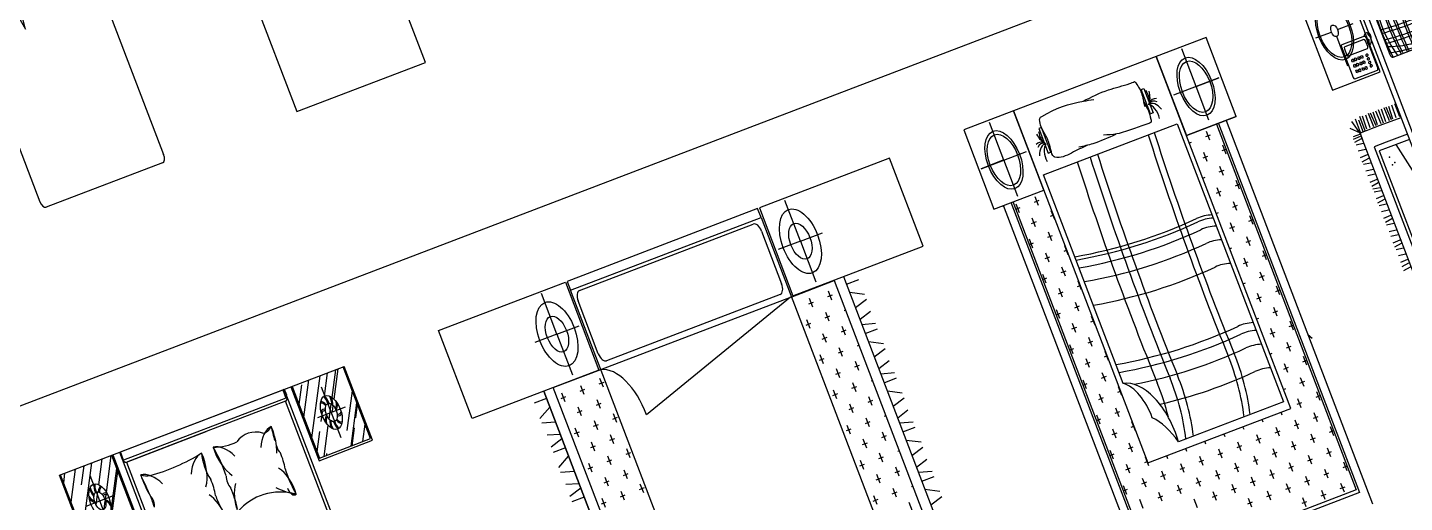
# Model space of a CAD drawing. Header units: inches. Extents: x -5597760 to 21122418, y -37133 to 23298423.
# Drawn here: x 1360446 to 5414073, y 10665158 to 12063711 of the extents above; entities that cross this region are included whole.
import ezdxf

# ---------------------------------------------------------------- set-up
doc = ezdxf.new("R2010")
doc.units = ezdxf.units.IN
doc.header["$MEASUREMENT"] = 0
doc.layers.add('www.cad-blocks.net', color=7, linetype='Continuous')

# ---------------------------------------------------------------- blocks, each defined once
blk = doc.blocks.new('A$C64B41DC1')
for p, q in [((0, 2.5079), (2.9903, 2.5079)), ((0, 2.0879), (0, 2.5079)), ((0.012, 2.4618), (0.0581, 2.5079)), ((0.012, 2.3515), (0.1684, 2.5079)), ((0.012, 2.0999), (0.012, 2.5079)), ((0.0543, 2.2213), (0.3409, 2.5079)), ((0.1689, 2.4179), (0.2589, 2.5079)), ((0.3265, 2.386), (0.4484, 2.5079)), ((0.3699, 2.3332), (0.5445, 2.5079)), ((0.548, 2.5079), (0.548, 2.0999)), ((0.56, 2.5079), (0.56, 2.0879)), ((0.6301, 2.5079), (0.6301, 0.4779)), ((0.6401, 2.461), (0.6401, 2.5079)), ((0.6401, 2.5079), (2.344, 2.5079)), ((2.344, 2.5079), (2.3601, 2.5079)), ((2.344, 2.5079), (2.344, 2.461)), ((2.3601, 2.5079), (2.3601, 2.4761)), ((2.3601, 0.4779), (2.3601, 2.5079)), ((2.4303, 2.5079), (2.4303, 2.0879)), ((2.4423, 2.5079), (2.4423, 2.0999)), ((2.4423, 2.3333), (2.6169, 2.5079)), ((2.4423, 2.2145), (2.7357, 2.5079)), ((2.4423, 2.404), (2.5354, 2.4971)), ((2.705, 2.398), (2.8149, 2.5079)), ((2.7691, 2.3772), (2.8998, 2.5079)), ((2.7819, 2.3646), (2.9252, 2.5079)), ((2.9783, 2.0999), (2.9783, 2.5079)), ((2.9903, 2.0879), (2.9903, 2.5079)), ((0.2157, 2.0999), (0.548, 2.4322)), ((0.2299, 2.0999), (0.548, 2.418)), ((0.2804, 2.1597), (0.2804, 2.4481)), ((2.344, 2.461), (0.6401, 2.461)), ((0.6601, 2.4461), (1.4951, 2.4461)), ((0.6601, 2.4461), (0.6601, 0.5579)), ((1.4951, 2.4461), (0.6697, 2.4461)), ((2.3301, 2.4461), (1.4951, 2.4461)), ((2.3301, 0.5579), (2.3301, 2.4461)), ((2.7099, 2.1597), (2.7099, 2.4481)), ((0.2311, 2.2906), (0.2937, 2.3532)), ((2.6674, 2.2756), (2.7382, 2.3464)), ((2.7914, 2.1846), (2.9783, 2.3715)), ((0.1362, 2.3039), (0.4246, 2.3039)), ((0.2905, 2.2539), (0.3304, 2.2938)), ((0.3405, 2.3039), (0.3605, 2.3238)), ((2.8541, 2.3039), (2.5657, 2.3039)), ((2.5849, 2.2779), (2.6158, 2.3088)), ((2.6158, 2.3088), (2.6313, 2.3243)), ((2.7249, 2.3076), (2.7512, 2.3339)), ((2.7746, 2.0999), (2.9783, 2.3036)), ((2.9144, 2.2312), (2.9783, 2.2951)), ((2.4423, 2.1353), (2.5382, 2.2312)), ((2.4918, 2.0999), (2.6366, 2.2447)), ((2.7831, 2.0999), (2.8678, 2.1846)), ((2.8962, 2.0999), (2.9783, 2.182)), ((2.4303, 2.0879), (2.9903, 2.0879)), ((2.4423, 2.0999), (2.9783, 2.0999)), ((2.5172, 2.0999), (2.5269, 2.1096))]:
    blk.add_line(p, q)
for centre, radius in [((0.2804, 2.3039), 0.0942), ((0.2804, 2.3039), 0.051), ((2.7099, 2.3039), 0.0942), ((2.7099, 2.3039), 0.051)]:
    blk.add_circle(centre, radius)
for centre, radius, start, end in [((0.6601, 2.4761), 0.03, 180, 270), ((2.3301, 2.4761), 0.03, 270, 0), ((0.2417, 2.3614), 0.0462, 196.30017, 256.53802), ((0.2887, 2.3745), 0.0605, 172.17003, 218.48975), ((0.2828, 2.3731), 0.0462, 160.30017, 220.53802), ((0.3286, 2.3561), 0.0605, 136.17003, 182.48975), ((0.3231, 2.3585), 0.0462, 124.30017, 184.53802), ((0.3501, 2.3178), 0.0605, 100.17003, 146.48975), ((0.347, 2.323), 0.0462, 88.30017, 148.53802), ((1.0526, 2.3302), 0.3085, 175.30484, 198.69419), ((-0.8702, 2.0941), 1.6364, 4.80985, 9.18918), ((0.8579, 2.6278), 0.2948, 247.51785, 264.26696), ((0.728, 2.111), 0.245, 40.4189, 85.9871), ((1.0164, 5.7096), 3.3803, 266.81337, 276.16021), ((1.3963, 2.1044), 0.245, 94.0129, 139.5811), ((1.1858, 2.3288), 0.1943, 306.5711, 5.88998), ((1.5348, 2.2652), 0.1767, 151.77364, 201.69827), ((1.6986, 2.3355), 0.1943, 174.11002, 233.4289), ((1.1481, 2.2311), 0.3783, 353.49469, 19.18669), ((1.6871, 3.192), 0.8561, 257.74383, 273.62843), ((1.4882, 2.111), 0.245, 40.4189, 85.9871), ((1.8674, 1.9709), 0.3878, 68.20259, 108.9817), ((2.1269, 2.1044), 0.245, 94.0129, 139.5811), ((2.0342, 2.4856), 0.1563, 261.59582, 298.90918), ((1.9165, 2.3288), 0.1943, 333.73715, 5.88998), ((2.6058, 2.2028), 0.517, 163.60457, 172.3273), ((2.6433, 2.323), 0.0462, 31.46198, 91.69983), ((2.6402, 2.3178), 0.0605, 33.51025, 79.82997), ((2.6672, 2.3585), 0.0462, 355.46198, 55.69983), ((2.6617, 2.3561), 0.0605, 357.51025, 43.82997), ((2.7075, 2.3731), 0.0462, 319.46198, 19.69983), ((2.7016, 2.3745), 0.0605, 321.51025, 7.82997), ((2.7486, 2.3614), 0.0462, 283.46198, 343.69983), ((0.2457, 2.3659), 0.0605, 208.17003, 254.48975), ((0.3449, 2.2742), 0.0605, 64.17003, 110.48975), ((0.3455, 2.2802), 0.0462, 52.30017, 112.53802), ((0.3191, 2.2464), 0.0462, 16.30017, 76.53802), ((0.3151, 2.2419), 0.0605, 28.17003, 74.48975), ((2.6448, 2.2802), 0.0462, 67.46198, 127.69983), ((2.6454, 2.2742), 0.0605, 69.51025, 115.82997), ((2.6752, 2.2419), 0.0605, 105.51025, 151.82997), ((2.6712, 2.2464), 0.0462, 103.46198, 163.69983), ((2.7182, 2.2333), 0.0605, 141.51025, 187.82997), ((2.7744, 2.3336), 0.0605, 249.51025, 295.82997), ((2.775, 2.3276), 0.0462, 247.46198, 307.69983), ((2.7446, 2.3659), 0.0605, 285.51025, 331.82997), ((0.7274, 2.2013), 0.0446, 314.4736, 42.17134), ((-1.6008, 2.277), 2.3618, 357.39054, 358.88764), ((1.204, 2.1778), 0.1681, 337.01697, 7.53676), ((1.9165, 2.3288), 0.1943, 320.94042, 333.73715), ((2.1347, 2.2313), 0.0459, 165.35061, 223.26844), ((1.9346, 2.1778), 0.1681, 337.01697, 7.53676), ((2.7123, 2.2347), 0.0462, 139.46198, 199.69983), ((2.7581, 2.2517), 0.0605, 177.51025, 223.82997), ((2.7526, 2.2493), 0.0462, 175.46198, 235.69983), ((2.7796, 2.29), 0.0605, 213.51025, 259.82997), ((2.7765, 2.2848), 0.0462, 211.46198, 271.69983), ((1.1858, 1.9714), 0.1943, 4.31813, 53.4289), ((1.7059, 1.9714), 0.204, 127.11975, 175.09005), ((1.5671, 2.1546), 0.0547, 142.08329, 220.902), ((1.9394, 1.991), 0.1651, 351.26213, 55.75721), ((1.5415, 2.0969), 0.1834, 175.22328, 196.23004), ((1.1965, 2.0983), 0.3299, 343.79543, 3.55541), ((2.4617, 2.0719), 0.3745, 173.82958, 196.4356), ((1.7676, 1.0629), 0.9631, 69.65065, 105.96307), ((2.2748, 2.5795), 0.6373, 238.34989, 254.31375), ((2.0911, 2.0123), 0.0478, 179.77267, 283.80184)]:
    blk.add_arc(centre, radius, start, end)
blk = doc.blocks.new('A$C1F19509E')
at = {"linetype": 'Continuous'}
for p, q in [((0, 3.3602), (0, 3.8602)), ((0, 3.8602), (1.3302, 3.8602)), ((1.071, 3.6177), (1.071, 3.8494)), ((1.3302, 3.8602), (1.3302, 3.3602)), ((1.3485, 3.8602), (1.3485, 3.8102)), ((3.3485, 3.8602), (1.3485, 3.8602)), ((1.3485, 1.8002), (1.3485, 3.8102)), ((1.3485, 3.8102), (3.3485, 3.8102)), ((3.3485, 3.8102), (3.3485, 3.8602)), ((3.3485, 3.8102), (3.3485, 1.8002)), ((3.3667, 3.8602), (3.3667, 3.3602)), ((4.7344, 3.8602), (3.3667, 3.8602)), ((3.6259, 3.6177), (3.6259, 3.8494)), ((4.7344, 3.3602), (4.7344, 3.8602)), ((1.381, 3.442), (1.381, 3.742)), ((1.431, 3.792), (3.255, 3.792)), ((3.305, 3.742), (3.305, 3.442)), ((1.071, 3.6177), (0.8393, 3.6177)), ((1.071, 3.6177), (1.3027, 3.6177)), ((1.071, 3.6177), (1.071, 3.386)), ((3.6259, 3.6177), (3.3942, 3.6177)), ((3.6259, 3.6177), (3.8576, 3.6177)), ((3.6259, 3.6177), (3.6259, 3.386)), ((3.255, 3.392), (1.431, 3.392)), ((1.3302, 3.3602), (0, 3.3602)), ((1.3485, 3.3587), (3.3485, 3.3587)), ((3.3385, 3.3587), (1.6077, 3.0484)), ((3.3667, 3.3602), (4.7344, 3.3602))]:
    blk.add_line(p, q, dxfattribs=at)
for p, q in [((0.7498, 3.3176), (0.6205, 3.3176)), ((0.7498, 3.3602), (0.7498, 0.3247)), ((0.7498, 0.3247), (0.7498, 3.3602)), ((0.8498, 0.3247), (0.8498, 3.3602)), ((0.8498, 3.3602), (1.3482, 3.3602)), ((0.8845, 3.2912), (0.9345, 3.2912)), ((0.9095, 3.2662), (0.9095, 3.3162)), ((1.0845, 3.2912), (1.1345, 3.2912)), ((1.1095, 3.2662), (1.1095, 3.3162)), ((1.2845, 3.2912), (1.3345, 3.2912)), ((1.3095, 3.2662), (1.3095, 3.3162)), ((3.345, 3.3586), (3.7984, 3.3586)), ((3.4845, 3.2912), (3.5345, 3.2912)), ((3.5095, 3.2662), (3.5095, 3.3162)), ((3.6845, 3.2912), (3.7345, 3.2912)), ((3.7095, 3.2662), (3.7095, 3.3162)), ((3.7984, 3.3586), (3.7984, 0.3247)), ((3.8984, 3.3602), (3.8984, 0.3247)), ((3.8984, 3.3176), (4.0277, 3.3176)), ((0.6205, 3.2322), (0.75, 3.2698)), ((1.0095, 3.1662), (1.0095, 3.2162)), ((1.2095, 3.1662), (1.2095, 3.2162)), ((3.4095, 3.1662), (3.4095, 3.2162)), ((3.6095, 3.1662), (3.6095, 3.2162)), ((4.0277, 3.2322), (3.8982, 3.2698)), ((0.75, 3.1843), (0.6205, 3.2048)), ((0.9845, 3.1912), (1.0345, 3.1912)), ((1.1845, 3.1912), (1.2345, 3.1912)), ((3.3845, 3.1912), (3.4345, 3.1912)), ((3.5845, 3.1912), (3.6345, 3.1912)), ((3.7845, 3.1912), (3.7984, 3.1912)), ((3.8982, 3.1843), (4.0277, 3.2048)), ((0.75, 3.0886), (0.6205, 3.0681)), ((0.6273, 3.1364), (0.75, 3.1159)), ((0.8845, 3.0912), (0.9345, 3.0912)), ((0.9095, 3.0662), (0.9095, 3.1162)), ((1.0845, 3.0912), (1.1345, 3.0912)), ((1.1095, 3.0662), (1.1095, 3.1162)), ((1.2845, 3.0912), (1.3345, 3.0912)), ((1.3095, 3.0662), (1.3095, 3.1162)), ((3.4845, 3.0912), (3.5345, 3.0912)), ((3.5095, 3.0662), (3.5095, 3.1162)), ((3.6845, 3.0912), (3.7345, 3.0912)), ((3.7095, 3.0662), (3.7095, 3.1162)), ((4.0209, 3.1364), (3.8982, 3.1159)), ((3.8982, 3.0886), (4.0277, 3.0681)), ((0.7498, 3.0376), (0.6205, 3.0376)), ((1.0095, 2.9662), (1.0095, 3.0162)), ((1.2095, 2.9662), (1.2095, 3.0162)), ((3.4095, 2.9662), (3.4095, 3.0162)), ((3.6095, 2.9662), (3.6095, 3.0162)), ((3.8984, 3.0376), (4.0277, 3.0376)), ((0.6205, 2.9522), (0.75, 2.9898)), ((0.75, 2.9043), (0.6205, 2.9248)), ((0.9845, 2.9912), (1.0345, 2.9912)), ((1.1845, 2.9912), (1.2345, 2.9912)), ((3.3845, 2.9912), (3.4345, 2.9912)), ((3.5845, 2.9912), (3.6345, 2.9912)), ((3.7845, 2.9912), (3.7984, 2.9912)), ((4.0277, 2.9522), (3.8982, 2.9898)), ((3.8982, 2.9043), (4.0277, 2.9248)), ((0.6273, 2.8564), (0.75, 2.8359)), ((0.8845, 2.8912), (0.9345, 2.8912)), ((0.9095, 2.8662), (0.9095, 2.9162)), ((1.0845, 2.8912), (1.1345, 2.8912)), ((1.1095, 2.8662), (1.1095, 2.9162)), ((1.2845, 2.8912), (1.3345, 2.8912)), ((1.3095, 2.8662), (1.3095, 2.9162)), ((3.4845, 2.8912), (3.5345, 2.8912)), ((3.5095, 2.8662), (3.5095, 2.9162)), ((3.6845, 2.8912), (3.7345, 2.8912)), ((3.7095, 2.8662), (3.7095, 2.9162)), ((4.0209, 2.8564), (3.8982, 2.8359)), ((0.75, 2.8086), (0.6205, 2.7881)), ((0.9845, 2.7912), (1.0345, 2.7912)), ((1.0095, 2.7662), (1.0095, 2.8162)), ((1.1845, 2.7912), (1.2345, 2.7912)), ((1.2095, 2.7662), (1.2095, 2.8162)), ((3.3845, 2.7912), (3.4345, 2.7912)), ((3.4095, 2.7662), (3.4095, 2.8162)), ((3.5845, 2.7912), (3.6345, 2.7912)), ((3.6095, 2.7662), (3.6095, 2.8162)), ((3.7845, 2.7912), (3.7984, 2.7912)), ((3.8982, 2.8086), (4.0277, 2.7881)), ((0.7498, 2.7576), (0.6205, 2.7576)), ((0.9095, 2.6662), (0.9095, 2.7162)), ((1.1095, 2.6662), (1.1095, 2.7162)), ((1.3095, 2.6662), (1.3095, 2.7162)), ((3.5095, 2.6662), (3.5095, 2.7162)), ((3.7095, 2.6662), (3.7095, 2.7162)), ((4.0277, 2.6722), (3.8982, 2.7098)), ((3.8984, 2.7576), (4.0277, 2.7576)), ((0.8845, 2.6912), (0.9345, 2.6912)), ((1.0845, 2.6912), (1.1345, 2.6912)), ((1.2845, 2.6912), (1.3345, 2.6912)), ((3.4845, 2.6912), (3.5345, 2.6912)), ((3.6845, 2.6912), (3.7345, 2.6912)), ((3.8982, 2.6243), (4.0277, 2.6448)), ((3.3845, 2.5912), (3.4345, 2.5912)), ((3.4095, 2.5662), (3.4095, 2.6162)), ((3.5845, 2.5912), (3.6345, 2.5912)), ((3.6095, 2.5662), (3.6095, 2.6162)), ((3.7845, 2.5912), (3.7984, 2.5912)), ((4.0209, 2.5764), (3.8982, 2.5559)), ((3.4845, 2.4912), (3.5345, 2.4912)), ((3.5095, 2.4662), (3.5095, 2.5162)), ((3.6845, 2.4912), (3.7345, 2.4912)), ((3.7095, 2.4662), (3.7095, 2.5162)), ((3.8982, 2.5286), (4.0277, 2.5081)), ((3.4095, 2.3662), (3.4095, 2.4162)), ((3.6095, 2.3662), (3.6095, 2.4162)), ((4.0277, 2.3922), (3.8982, 2.4298)), ((3.8984, 2.4776), (4.0277, 2.4776)), ((3.3845, 2.3912), (3.4345, 2.3912)), ((3.5845, 2.3912), (3.6345, 2.3912)), ((3.7845, 2.3912), (3.7984, 2.3912)), ((3.8982, 2.3443), (4.0277, 2.3648)), ((3.4845, 2.2912), (3.5345, 2.2912)), ((3.5095, 2.2662), (3.5095, 2.3162)), ((3.6845, 2.2912), (3.7345, 2.2912)), ((3.7095, 2.2662), (3.7095, 2.3162)), ((4.0209, 2.2964), (3.8982, 2.2759)), ((3.4095, 2.1662), (3.4095, 2.2162)), ((3.6095, 2.1662), (3.6095, 2.2162)), ((3.8982, 2.2486), (4.0277, 2.2281)), ((3.8984, 2.1976), (4.0277, 2.1976)), ((3.3845, 2.1912), (3.4345, 2.1912)), ((3.5845, 2.1912), (3.6345, 2.1912)), ((3.7845, 2.1912), (3.7984, 2.1912)), ((4.0277, 2.1122), (3.8982, 2.1498)), ((3.7095, 2.0662), (3.7095, 2.1162)), ((3.8982, 2.0643), (4.0277, 2.0848))]:
    blk.add_line(p, q)
for centre, radius in [((1.071, 3.6177), 0.18), ((3.6259, 3.6177), 0.18), ((1.071, 3.6177), 0.1), ((3.6259, 3.6177), 0.1)]:
    blk.add_circle(centre, radius, dxfattribs=at)
for centre, radius, start, end in [((1.431, 3.742), 0.05, 90, 180), ((3.255, 3.742), 0.05, 0, 90), ((1.431, 3.442), 0.05, 180, 270), ((3.255, 3.442), 0.05, 270, 0), ((1.3087, 3.0621), 0.2993, 357.38756, 82.37531)]:
    blk.add_arc(centre, radius, start, end, dxfattribs=at)
blk = doc.blocks.new('A$C52B64FF5')
for p, q in [((0.5216, 2.6276), (0, 2.6276)), ((0, 2.6276), (0, 2.1776)), ((0.2616, 2.4026), (0.2616, 2.6161)), ((0.5216, 2.1776), (0.5216, 2.6276)), ((2.0216, 2.6276), (0.5216, 2.6276)), ((0.5216, 2.6276), (0.5216, 0.6276)), ((2.5432, 2.6276), (2.0216, 2.6276)), ((2.0216, 0.6276), (2.0216, 2.6276)), ((2.0216, 2.6276), (2.0216, 2.1776)), ((2.2816, 2.4026), (2.2816, 2.6161)), ((2.5432, 2.1776), (2.5432, 2.6276)), ((0.721, 2.4927), (0.6917, 2.4927)), ((0.6917, 2.4927), (0.6917, 2.3531)), ((0.721, 2.3531), (0.721, 2.4927)), ((1.767, 2.3531), (1.767, 2.4927)), ((1.767, 2.4927), (1.7964, 2.4927)), ((1.7964, 2.4927), (1.7964, 2.3531)), ((0.2632, 2.4026), (0.0233, 2.4026)), ((0.0233, 2.4026), (0.4999, 2.4026)), ((0.2632, 2.1952), (0.2632, 2.4026)), ((0.6917, 2.3531), (0.721, 2.3531)), ((1.7964, 2.3531), (1.767, 2.3531)), ((2.5199, 2.4026), (2.0434, 2.4026)), ((2.2801, 2.2128), (2.2801, 2.4026)), ((2.2801, 2.4026), (2.5199, 2.4026)), ((0.5751, 1.0685), (0.5751, 2.2541)), ((0.5751, 2.2541), (1.9782, 2.2541)), ((1.9782, 2.2541), (1.9782, 0.6749)), ((0, 2.1776), (0.5216, 2.1776)), ((0.093, 2.1776), (0.1008, 2.1698)), ((0.1008, 0), (0.1008, 2.1776)), ((0.1808, 0.08), (0.1808, 2.1776)), ((0.2008, 0.1), (0.2008, 2.1776)), ((0.2008, 2.136), (0.2447, 2.136)), ((0.2197, 2.111), (0.2197, 2.161)), ((0.3947, 2.136), (0.4447, 2.136)), ((0.4197, 2.111), (0.4197, 2.161)), ((2.5432, 2.1776), (2.0216, 2.1776)), ((2.0216, 2.1776), (2.5432, 2.1776)), ((2.0216, 2.136), (2.0447, 2.136)), ((2.1947, 2.136), (2.2447, 2.136)), ((2.2197, 2.111), (2.2197, 2.161)), ((2.3374, 2.1776), (2.3374, 0.1)), ((2.3574, 2.1776), (2.3574, 0.08)), ((2.4374, 2.1776), (2.4374, 0)), ((0.3197, 2.011), (0.3197, 2.061)), ((0.5197, 2.011), (0.5197, 2.061)), ((2.1197, 2.011), (2.1197, 2.061)), ((2.3197, 2.011), (2.3197, 2.061)), ((0.2947, 2.036), (0.3447, 2.036)), ((0.4947, 2.036), (0.5216, 2.036)), ((2.0947, 2.036), (2.1447, 2.036)), ((2.2947, 2.036), (2.3374, 2.036)), ((0.2008, 1.936), (0.2447, 1.936)), ((0.2197, 1.911), (0.2197, 1.961)), ((0.3947, 1.936), (0.4447, 1.936)), ((0.4197, 1.911), (0.4197, 1.961)), ((2.0216, 1.936), (2.0447, 1.936)), ((2.1947, 1.936), (2.2447, 1.936)), ((2.2197, 1.911), (2.2197, 1.961)), ((0.2947, 1.836), (0.3447, 1.836)), ((0.3197, 1.811), (0.3197, 1.861)), ((0.4947, 1.836), (0.5216, 1.836)), ((0.5197, 1.811), (0.5197, 1.861)), ((2.0947, 1.836), (2.1447, 1.836)), ((2.1197, 1.811), (2.1197, 1.861)), ((2.2947, 1.836), (2.3374, 1.836)), ((2.3197, 1.811), (2.3197, 1.861)), ((0.2197, 1.711), (0.2197, 1.761)), ((0.4197, 1.711), (0.4197, 1.761)), ((2.2197, 1.711), (2.2197, 1.761)), ((0.2008, 1.736), (0.2447, 1.736)), ((0.3947, 1.736), (0.4447, 1.736)), ((2.0216, 1.736), (2.0447, 1.736)), ((2.1947, 1.736), (2.2447, 1.736)), ((0.2947, 1.636), (0.3447, 1.636)), ((0.3197, 1.611), (0.3197, 1.661)), ((0.4947, 1.636), (0.5216, 1.636)), ((0.5197, 1.611), (0.5197, 1.661)), ((2.0947, 1.636), (2.1447, 1.636)), ((2.1197, 1.611), (2.1197, 1.661)), ((2.2947, 1.636), (2.3374, 1.636)), ((2.3197, 1.611), (2.3197, 1.661)), ((0.2008, 1.536), (0.2447, 1.536)), ((0.2197, 1.511), (0.2197, 1.561)), ((0.3947, 1.536), (0.4447, 1.536)), ((0.4197, 1.511), (0.4197, 1.561)), ((2.0216, 1.536), (2.0447, 1.536)), ((2.1947, 1.536), (2.2447, 1.536)), ((2.2197, 1.511), (2.2197, 1.561)), ((0.2947, 1.436), (0.3447, 1.436)), ((0.3197, 1.411), (0.3197, 1.461)), ((0.4947, 1.436), (0.5216, 1.436)), ((0.5197, 1.411), (0.5197, 1.461)), ((2.0947, 1.436), (2.1447, 1.436)), ((2.1197, 1.411), (2.1197, 1.461)), ((2.2947, 1.436), (2.3374, 1.436)), ((2.3197, 1.411), (2.3197, 1.461)), ((0.2008, 1.336), (0.2447, 1.336)), ((0.2197, 1.311), (0.2197, 1.361)), ((0.3947, 1.336), (0.4447, 1.336)), ((0.4197, 1.311), (0.4197, 1.361)), ((2.0216, 1.336), (2.0447, 1.336)), ((2.1947, 1.336), (2.2447, 1.336)), ((2.2197, 1.311), (2.2197, 1.361)), ((0.3197, 1.211), (0.3197, 1.261)), ((0.5197, 1.211), (0.5197, 1.261)), ((2.1197, 1.211), (2.1197, 1.261)), ((2.3197, 1.211), (2.3197, 1.261)), ((0.2947, 1.236), (0.3447, 1.236)), ((0.4947, 1.236), (0.5216, 1.236)), ((2.0947, 1.236), (2.1447, 1.236)), ((2.2947, 1.236), (2.3374, 1.236)), ((0.2008, 1.136), (0.2447, 1.136)), ((0.2197, 1.111), (0.2197, 1.161)), ((0.3947, 1.136), (0.4447, 1.136)), ((0.4197, 1.111), (0.4197, 1.161)), ((2.0216, 1.136), (2.0447, 1.136)), ((2.1947, 1.136), (2.2447, 1.136)), ((2.2197, 1.111), (2.2197, 1.161)), ((0.2947, 1.036), (0.3447, 1.036)), ((0.3197, 1.011), (0.3197, 1.061)), ((0.4947, 1.036), (0.5216, 1.036)), ((0.5197, 1.011), (0.5197, 1.061)), ((2.0947, 1.036), (2.1447, 1.036)), ((2.1197, 1.011), (2.1197, 1.061)), ((2.2947, 1.036), (2.3374, 1.036)), ((2.3197, 1.011), (2.3197, 1.061)), ((0.2197, 0.911), (0.2197, 0.961)), ((0.4197, 0.911), (0.4197, 0.961)), ((2.2197, 0.911), (2.2197, 0.961)), ((2.4374, 0.9617), (2.4642, 0.935)), ((0.2008, 0.936), (0.2447, 0.936)), ((0.3947, 0.936), (0.4447, 0.936)), ((2.0216, 0.936), (2.0447, 0.936)), ((2.1947, 0.936), (2.2447, 0.936)), ((0.2947, 0.836), (0.3447, 0.836)), ((0.3197, 0.811), (0.3197, 0.861)), ((0.4947, 0.836), (0.5216, 0.836)), ((0.5197, 0.811), (0.5197, 0.861)), ((2.0947, 0.836), (2.1447, 0.836)), ((2.1197, 0.811), (2.1197, 0.861)), ((2.2947, 0.836), (2.3374, 0.836)), ((2.3197, 0.811), (2.3197, 0.861)), ((0.2008, 0.736), (0.2447, 0.736)), ((0.2197, 0.711), (0.2197, 0.761)), ((0.3947, 0.736), (0.4447, 0.736)), ((0.4197, 0.711), (0.4197, 0.761)), ((2.0216, 0.736), (2.0447, 0.736)), ((2.1947, 0.736), (2.2447, 0.736)), ((2.2197, 0.711), (2.2197, 0.761)), ((0.3197, 0.611), (0.3197, 0.661)), ((0.5197, 0.611), (0.5197, 0.661)), ((1.9782, 0.6749), (0.8764, 0.6749)), ((2.1197, 0.611), (2.1197, 0.661)), ((2.3197, 0.611), (2.3197, 0.661)), ((0.2947, 0.636), (0.3447, 0.636)), ((0.4947, 0.636), (0.5216, 0.636)), ((0.5216, 0.6276), (2.0216, 0.6276)), ((0.7197, 0.611), (0.7197, 0.6276)), ((0.9197, 0.611), (0.9197, 0.6276)), ((1.1197, 0.611), (1.1197, 0.6276)), ((1.3197, 0.611), (1.3197, 0.6276)), ((1.5197, 0.611), (1.5197, 0.6276)), ((1.7197, 0.611), (1.7197, 0.6276)), ((1.9197, 0.611), (1.9197, 0.6276)), ((2.0947, 0.636), (2.1447, 0.636)), ((2.2947, 0.636), (2.3374, 0.636)), ((0.2008, 0.536), (0.2447, 0.536)), ((0.2197, 0.511), (0.2197, 0.561)), ((0.3947, 0.536), (0.4447, 0.536)), ((0.4197, 0.511), (0.4197, 0.561)), ((0.5947, 0.536), (0.6447, 0.536)), ((0.6197, 0.511), (0.6197, 0.561)), ((0.7947, 0.536), (0.8447, 0.536)), ((0.8197, 0.511), (0.8197, 0.561)), ((0.9947, 0.536), (1.0447, 0.536)), ((1.0197, 0.511), (1.0197, 0.561)), ((1.1947, 0.536), (1.2447, 0.536)), ((1.2197, 0.511), (1.2197, 0.561)), ((1.3947, 0.536), (1.4447, 0.536)), ((1.4197, 0.511), (1.4197, 0.561)), ((1.5947, 0.536), (1.6447, 0.536)), ((1.6197, 0.511), (1.6197, 0.561)), ((1.7947, 0.536), (1.8447, 0.536)), ((1.8197, 0.511), (1.8197, 0.561)), ((1.9947, 0.536), (2.0447, 0.536)), ((2.0197, 0.511), (2.0197, 0.561)), ((2.1947, 0.536), (2.2447, 0.536)), ((2.2197, 0.511), (2.2197, 0.561)), ((0.3197, 0.411), (0.3197, 0.461)), ((0.5197, 0.411), (0.5197, 0.461)), ((0.7197, 0.411), (0.7197, 0.461)), ((0.9197, 0.411), (0.9197, 0.461)), ((1.1197, 0.411), (1.1197, 0.461)), ((1.3197, 0.411), (1.3197, 0.461)), ((1.5197, 0.411), (1.5197, 0.461)), ((1.7197, 0.411), (1.7197, 0.461)), ((1.9197, 0.411), (1.9197, 0.461)), ((2.1197, 0.411), (2.1197, 0.461)), ((2.3197, 0.411), (2.3197, 0.461)), ((0.4947, 0.436), (0.5447, 0.436)), ((0.6947, 0.436), (0.7447, 0.436)), ((0.8947, 0.436), (0.9447, 0.436)), ((1.0947, 0.436), (1.1447, 0.436)), ((1.2947, 0.436), (1.3447, 0.436)), ((1.4947, 0.436), (1.5447, 0.436)), ((1.6947, 0.436), (1.7447, 0.436)), ((1.8947, 0.436), (1.9447, 0.436)), ((2.0947, 0.436), (2.1447, 0.436)), ((2.2947, 0.436), (2.3374, 0.436)), ((0.8197, 0.311), (0.8197, 0.361)), ((0.9947, 0.336), (1.0447, 0.336)), ((1.0197, 0.311), (1.0197, 0.361)), ((1.1947, 0.336), (1.2447, 0.336)), ((1.2197, 0.311), (1.2197, 0.361)), ((1.3947, 0.336), (1.4447, 0.336)), ((1.4197, 0.311), (1.4197, 0.361)), ((1.5947, 0.336), (1.6447, 0.336)), ((1.6197, 0.311), (1.6197, 0.361)), ((1.7947, 0.336), (1.8447, 0.336)), ((1.8197, 0.311), (1.8197, 0.361)), ((1.9947, 0.336), (2.0447, 0.336)), ((2.0197, 0.311), (2.0197, 0.361)), ((2.1947, 0.336), (2.2447, 0.336)), ((2.2197, 0.311), (2.2197, 0.361)), ((1.2947, 0.236), (1.3447, 0.236)), ((1.3197, 0.211), (1.3197, 0.261)), ((1.4947, 0.236), (1.5447, 0.236)), ((1.5197, 0.211), (1.5197, 0.261)), ((1.6947, 0.236), (1.7447, 0.236)), ((1.7197, 0.211), (1.7197, 0.261)), ((1.8947, 0.236), (1.9447, 0.236)), ((1.9197, 0.211), (1.9197, 0.261)), ((2.0947, 0.236), (2.1447, 0.236)), ((2.1197, 0.211), (2.1197, 0.261)), ((2.2947, 0.236), (2.3374, 0.236)), ((2.3197, 0.211), (2.3197, 0.261)), ((1.8197, 0.111), (1.8197, 0.161)), ((2.0197, 0.111), (2.0197, 0.161)), ((2.2197, 0.111), (2.2197, 0.161)), ((2.3574, 0.08), (0.1808, 0.08)), ((2.3374, 0.1), (0.2008, 0.1)), ((1.7947, 0.136), (1.8447, 0.136)), ((1.9947, 0.136), (2.0447, 0.136)), ((2.1947, 0.136), (2.2447, 0.136))]:
    blk.add_line(p, q)
for centre, radius in [((0.2632, 2.4026), 0.1631), ((2.2801, 2.4026), 0.1631), ((0.2632, 2.4026), 0.1431), ((2.2801, 2.4026), 0.1431)]:
    blk.add_circle(centre, radius)
for centre, radius, start, end in [((0.6442, 2.3154), 0.1072, 59.2174, 107.24009), ((0.6646, 2.3215), 0.0913, 67.83977, 120.48585), ((0.7523, 2.4916), 0.1013, 192.77399, 239.2386), ((0.7566, 2.4523), 0.0808, 161.45592, 221.5545), ((1.7358, 2.4916), 0.1013, 300.7614, 347.22601), ((1.8439, 2.3154), 0.1072, 72.75991, 120.7826), ((1.8235, 2.3215), 0.0913, 59.51415, 112.16023), ((1.7315, 2.4523), 0.0808, 318.4455, 18.54408), ((0.6895, 2.3063), 0.098, 80.94857, 149.48786), ((0.7294, 2.33), 0.0776, 109.26419, 192.26691), ((1.7587, 2.33), 0.0776, 347.73309, 73.88358), ((1.7986, 2.3063), 0.098, 30.51214, 99.05143), ((9.7293, 1.3409), 8.8479, 174.07538, 182.16616), ((9.8633, 1.3409), 8.8479, 174.07538, 182.16616), ((9.9414, 1.3409), 8.8479, 174.07538, 182.16616), ((10.4736, 1.3409), 8.8479, 174.07538, 182.16616), ((10.5369, 1.3409), 8.8479, 174.07538, 182.16616), ((1.4884, 10.5889), 8.8479, 264.07538, 272.16616), ((1.4884, 10.5702), 8.8479, 264.07538, 272.16616), ((1.4884, 10.5256), 8.8479, 264.07538, 272.16616), ((1.85, 1.0282), 0.7196, 79.7409, 92.16616), ((1.85, 1.0096), 0.7196, 79.7409, 92.16616), ((1.85, 0.965), 0.7196, 79.7409, 92.16616), ((1.4884, 10.4474), 8.8479, 264.07538, 272.16616), ((1.85, 0.8868), 0.7196, 79.7409, 92.16616), ((1.4884, 10.3135), 8.8479, 264.07538, 272.16616), ((1.85, 0.7528), 0.7196, 79.7409, 92.16616), ((1.4884, 9.9764), 8.8479, 264.07538, 272.16616), ((1.4884, 9.9317), 8.8479, 264.07538, 272.16616), ((1.85, 0.4158), 0.7196, 79.7409, 92.16616), ((0.4865, 0.8516), 0.2343, 358.03681, 67.7864), ((0.5391, 0.7288), 0.3416, 350.92672, 83.95649), ((1.4884, 9.8536), 8.8479, 264.70583, 272.16616), ((1.85, 0.3711), 0.7196, 79.7409, 92.16616), ((0.1687, 0.9792), 0.7196, 346.86533, 2.16616), ((0.3027, 0.9792), 0.7196, 334.98359, 2.16616), ((0.3808, 0.9792), 0.7196, 334.98359, 2.16616), ((0.913, 0.9792), 0.7196, 334.98359, 2.16616), ((0.9763, 0.9792), 0.7196, 334.98359, 2.16616), ((1.85, 0.293), 0.7196, 79.7409, 92.16616), ((1.4884, 9.7196), 8.8479, 265.77852, 272.16616), ((1.85, 0.159), 0.7196, 79.7409, 92.16616), ((0.5285, 0.5098), 0.3852, 25.3912, 60.06861)]:
    blk.add_arc(centre, radius, start, end)
for points in [[(0.7373, 2.4293), (0.7287, 2.458), (0.7316, 2.5352), (0.7373, 2.5409), (0.763, 2.5466), (1.1976, 2.5438), (1.2976, 2.5323)], [(1.1947, 2.5438), (1.4663, 2.5524), (1.6836, 2.5438), (1.7351, 2.5438)], [(1.7351, 2.5438), (1.7522, 2.5094), (1.7522, 2.4465), (1.7408, 2.4007), (1.7494, 2.4265)], [(1.0802, 2.3175), (0.906, 2.3092), (0.7402, 2.3206), (0.7344, 2.3235), (0.7287, 2.3635), (0.7373, 2.4293)], [(1.7494, 2.4265), (1.7579, 2.3721), (1.7522, 2.3264), (1.7436, 2.312), (1.7179, 2.3092), (1.5607, 2.312), (1.3891, 2.3178), (1.2633, 2.3378)], [(1.3748, 2.3178), (1.1347, 2.3149), (0.9946, 2.3235)]]:
    blk.add_spline(points, degree=3)
blk = doc.blocks.new('A$C77DF40FE')
for p, q in [((0, 2.6723), (0, 2.1723)), ((0.5, 2.1723), (0.5, 2.6723)), ((0.5339, 0.6344), (0.5339, 2.6214)), ((0.5839, 0.6344), (0.5839, 2.6214)), ((0.6508, 2.5603), (0.6508, 2.2403)), ((0.0287, 2.4621), (0.1932, 2.4621)), ((0.226, 2.261), (0.226, 2.4293)), ((0.2588, 2.4621), (0.4233, 2.4621)), ((0.2338, 2.3688, 10.4), (0.2338, 2.1957, 10.4)), ((0.4828, 2.3788, 10.4), (0.2438, 2.3788, 10.4)), ((0.2538, 2.353, 10.4), (0.2538, 2.3215, 10.4)), ((0.4656, 2.363, 10.4), (0.2638, 2.363, 10.4)), ((0.4809, 2.3823), (0.4746, 2.3757)), ((0.4756, 2.3215, 10.4), (0.4756, 2.353, 10.4)), ((0.4767, 2.3409), (0.4876, 2.34)), ((0.4873, 2.387), (0.4809, 2.3823)), ((0.4937, 2.3899), (0.4873, 2.387)), ((0.4876, 2.34), (0.4961, 2.3402)), ((0.4928, 2.1957, 10.4), (0.4928, 2.3688, 10.4)), ((0.5, 2.3914), (0.4937, 2.3899)), ((0.4961, 2.3402), (0.5023, 2.3413)), ((0.506, 2.3917), (0.5, 2.3914)), ((0.502, 2.3463), (0.5017, 2.3431)), ((0.5017, 2.3431), (0.5018, 2.3398)), ((0.5018, 2.3398), (0.5023, 2.3365)), ((0.5026, 2.3491), (0.502, 2.3463)), ((0.5023, 2.3413), (0.5067, 2.3431)), ((0.5035, 2.3514), (0.5026, 2.3491)), ((0.5047, 2.3531), (0.5035, 2.3514)), ((0.5059, 2.3542), (0.5047, 2.3531)), ((0.5073, 2.3548), (0.5059, 2.3542)), ((0.5117, 2.391), (0.506, 2.3917)), ((0.5067, 2.3431), (0.5095, 2.3452)), ((0.5086, 2.3549), (0.5073, 2.3548)), ((0.5097, 2.3544), (0.5086, 2.3549)), ((0.5095, 2.3452), (0.511, 2.3475)), ((0.5107, 2.3534), (0.5097, 2.3544)), ((0.5113, 2.3518), (0.5107, 2.3534)), ((0.511, 2.3475), (0.5115, 2.3498)), ((0.5115, 2.3498), (0.5113, 2.3518)), ((0.5168, 2.3897), (0.5117, 2.391)), ((0.5212, 2.3878), (0.5168, 2.3897)), ((0.5205, 2.3816), (0.5202, 2.3804)), ((0.5202, 2.3804), (0.5202, 2.379)), ((0.5202, 2.379), (0.5206, 2.3777)), ((0.521, 2.3828), (0.5205, 2.3816)), ((0.5206, 2.3777), (0.5213, 2.3764)), ((0.5219, 2.3839), (0.521, 2.3828)), ((0.5248, 2.3858), (0.5212, 2.3878)), ((0.5213, 2.3764), (0.5224, 2.3752)), ((0.523, 2.3849), (0.5219, 2.3839)), ((0.5224, 2.3752), (0.5237, 2.374)), ((0.5244, 2.3856), (0.523, 2.3849)), ((0.5237, 2.374), (0.5252, 2.3731)), ((0.5261, 2.3861), (0.5244, 2.3856)), ((0.5277, 2.3836), (0.5248, 2.3858)), ((0.5249, 2.3374), (0.5271, 2.3398)), ((0.5252, 2.3731), (0.5268, 2.3723)), ((0.5279, 2.3864), (0.5261, 2.3861)), ((0.5268, 2.3723), (0.5283, 2.3719)), ((0.5271, 2.3398), (0.5288, 2.3419)), ((0.5298, 2.3813), (0.5277, 2.3836)), ((0.5298, 2.3864), (0.5279, 2.3864)), ((0.5283, 2.3719), (0.5297, 2.3717)), ((0.5288, 2.3419), (0.5299, 2.3436)), ((0.5297, 2.3717), (0.531, 2.372)), ((0.5318, 2.3861), (0.5298, 2.3864)), ((0.5313, 2.3792), (0.5298, 2.3813)), ((0.5299, 2.3436), (0.5305, 2.3449)), ((0.53, 2.3482), (0.5302, 2.3488)), ((0.5301, 2.3477), (0.53, 2.3482)), ((0.5303, 2.3472), (0.5301, 2.3477)), ((0.5302, 2.3488), (0.5308, 2.3495)), ((0.5306, 2.3466), (0.5303, 2.3472)), ((0.5305, 2.3449), (0.5307, 2.3459)), ((0.5307, 2.3459), (0.5306, 2.3466)), ((0.5308, 2.3495), (0.5317, 2.3504)), ((0.531, 2.372), (0.5319, 2.3726)), ((0.5322, 2.3771), (0.5313, 2.3792)), ((0.5317, 2.3504), (0.5329, 2.3515)), ((0.5338, 2.3855), (0.5318, 2.3861)), ((0.5319, 2.3726), (0.5325, 2.3738)), ((0.5326, 2.3753), (0.5322, 2.3771)), ((0.5325, 2.3738), (0.5326, 2.3753)), ((0.5329, 2.3515), (0.5342, 2.3528)), ((0.5356, 2.3846), (0.5338, 2.3855)), ((0.5342, 2.3528), (0.5356, 2.3543)), ((0.5373, 2.3832), (0.5356, 2.3846)), ((0.5356, 2.3543), (0.537, 2.3561)), ((0.537, 2.3561), (0.5383, 2.3581)), ((0.5387, 2.3815), (0.5373, 2.3832)), ((0.5383, 2.3581), (0.5394, 2.3604)), ((0.5399, 2.3794), (0.5387, 2.3815)), ((0.5394, 2.3604), (0.5403, 2.3629)), ((0.5407, 2.377), (0.5399, 2.3794)), ((0.5403, 2.3629), (0.5409, 2.3657)), ((0.5412, 2.3743), (0.5407, 2.377)), ((0.5409, 2.3657), (0.5413, 2.3686)), ((0.5414, 2.3715), (0.5412, 2.3743)), ((0.5413, 2.3686), (0.5414, 2.3715)), ((0.2638, 2.3115, 10.4), (0.4656, 2.3115, 10.4)), ((0.5023, 2.3365), (0.5031, 2.3334)), ((0.5031, 2.3334), (0.5043, 2.3309)), ((0.5043, 2.3309), (0.506, 2.329)), ((0.506, 2.329), (0.5081, 2.328)), ((0.5081, 2.328), (0.5106, 2.328)), ((0.5106, 2.328), (0.5134, 2.3288)), ((0.5134, 2.3288), (0.5163, 2.3304)), ((0.5163, 2.3304), (0.5193, 2.3325)), ((0.5193, 2.3325), (0.5222, 2.3349)), ((0.5222, 2.3349), (0.5249, 2.3374)), ((0.6708, 2.2203), (1.2408, 2.2203)), ((0, 2.1723), (0.5, 2.1723)), ((0.2438, 2.1857, 10.4), (0.4828, 2.1857, 10.4)), ((0.0644, 1.9807), (0.1019, 1.9003)), ((0.1072, 1.986), (0.1072, 1.911)), ((0.134, 1.9753), (0.134, 1.9057)), ((0.1554, 1.9914), (0.1554, 1.911)), ((0.1792, 1.9138), (0.1849, 1.9847)), ((0.2134, 1.9138), (0.219, 1.9847)), ((0.251, 1.9118), (0.2494, 1.9865)), ((0.2748, 1.9118), (0.2691, 1.9849)), ((0.2899, 1.9138), (0.2956, 1.9847)), ((0.3277, 1.9118), (0.3219, 1.9849)), ((0.3539, 1.9118), (0.3522, 1.9865)), ((0.3766, 1.9138), (0.3822, 1.9847)), ((0.4142, 1.9118), (0.4126, 1.9865)), ((0.438, 1.9118), (0.4323, 1.9849)), ((0.4531, 1.9138), (0.4588, 1.9847)), ((0.4873, 1.9138), (0.493, 1.9847)), ((0.5249, 1.9118), (0.5233, 1.9865)), ((0.1072, 1.9057), (0.0269, 1.9485)), ((0.1019, 1.9003), (0.0269, 1.9003)), ((0.3112, 1.9057), (0.1019, 1.9057)), ((0.1019, 1.9057), (0.1019, 1.8628)), ((0.5301, 1.9057), (0.3112, 1.9057)), ((0.0195, 1.8887), (0.0942, 1.8903)), ((0.0227, 1.8712), (0.0957, 1.8769)), ((0.0247, 1.8561), (0.0955, 1.8504)), ((0.1002, 1.8885), (0.1002, 0.0935)), ((0.0227, 1.7843), (0.0974, 1.786)), ((0.0227, 1.7605), (0.0957, 1.7662)), ((0.0247, 1.8219), (0.0955, 1.8163)), ((0.3112, 1.8116), (0.1852, 1.8116)), ((0.1852, 1.8116), (0.1852, 0.187)), ((0.3112, 1.7816), (0.2152, 1.7816)), ((0.2152, 1.7816), (0.2152, 0.217)), ((0.5339, 1.8116), (0.3112, 1.8116)), ((0.5339, 1.7816), (0.3112, 1.7816)), ((0.3909, 1.7821), (0.5339, 1.398)), ((0.0247, 1.7454), (0.0955, 1.7397)), ((0.0247, 1.708), (0.0955, 1.7023)), ((0.0247, 1.6819), (0.0955, 1.6762)), ((0.0227, 1.6443), (0.0974, 1.6459)), ((0.0227, 1.6205), (0.0957, 1.6262)), ((0.0227, 1.5505), (0.0974, 1.5521)), ((0.0247, 1.6054), (0.0955, 1.5997)), ((0.0247, 1.5881), (0.0955, 1.5824)), ((0.0227, 1.5266), (0.0957, 1.5324)), ((0.0247, 1.5116), (0.0955, 1.5059)), ((0.0247, 1.4774), (0.0955, 1.4717)), ((0.0227, 1.4397), (0.0974, 1.4414)), ((0.0227, 1.4159), (0.0957, 1.4217)), ((0.0247, 1.4008), (0.0955, 1.3952)), ((0.0247, 1.3634), (0.0955, 1.3577)), ((0.0247, 1.3374), (0.0955, 1.3317)), ((0.0227, 1.2997), (0.0974, 1.3014)), ((0.0227, 1.2759), (0.0957, 1.2816)), ((0.0247, 1.2608), (0.0955, 1.2551)), ((0.0227, 1.189), (0.0974, 1.1906)), ((0.0227, 1.1652), (0.0957, 1.1709)), ((0.0247, 1.2266), (0.0955, 1.221)), ((0.0227, 1.1414), (0.0957, 1.1471))]:
    blk.add_line(p, q)
for centre, radius in [((0.226, 2.4621), 0.1629), ((0.226, 2.4621), 0.1484), ((0.226, 2.4621), 0.0328), ((0.2896, 2.2801, 10.4), 0.00858), ((0.3196, 2.2801, 10.4), 0.00858), ((0.3554, 2.2801, 10.4), 0.00858), ((0.3855, 2.2801, 10.4), 0.00858), ((0.2896, 2.25, 10.4), 0.00858), ((0.2896, 2.2186, 10.4), 0.00858), ((0.3196, 2.25, 10.4), 0.00858), ((0.3196, 2.2186, 10.4), 0.00858), ((0.3554, 2.25, 10.4), 0.00858), ((0.3554, 2.2186, 10.4), 0.00858), ((0.3855, 2.25, 10.4), 0.00858), ((0.3855, 2.2186, 10.4), 0.00858)]:
    blk.add_circle(centre, radius)
for centre, radius, start, end in [((1.4247, 2.3742), 0.7696, 164.61122, 191.56793), ((1.0701, 2.3966), 0.3942, 152.53654, 206.92003), ((1.6628, 2.4129), 0.928, 169.60866, 191.89899), ((1.6628, 2.4129), 0.908, 169.60866, 191.89899), ((2.7571, 2.4533), 1.9523, 176.39469, 186.81952), ((2.7571, 2.4533), 1.9323, 176.39469, 186.81952), ((3.9259, 2.3685), 3.0367, 176.14325, 182.77497), ((3.9259, 2.3685), 3.0167, 176.14325, 182.77497), ((-2.0216, 2.3685), 3.0167, 357.22503, 3.85675), ((-2.0216, 2.3685), 3.0367, 357.22503, 3.85675), ((0.2438, 2.3688, 10.4), 0.01, 90, 180), ((0.2638, 2.353, 10.4), 0.01, 90, 180), ((0.4656, 2.353, 10.4), 0.01, 0, 90), ((0.4828, 2.3688, 10.4), 0.01, 0, 90), ((0.9561, 8.7285), 6.3765, 267.24779, 272.75221), ((0.9561, 8.7285), 6.3565, 267.24779, 272.75221), ((0.2638, 2.3215, 10.4), 0.01, 180, 270), ((0.43, 2.2801, 10.4), 0.00304, 140.36073, 180), ((0.43, 2.2801, 10.4), 0.00304, 180, 219.63927), ((0.434, 2.2768, 10.4), 0.00822, 116.56505, 140.36073), ((0.434, 2.2834, 10.4), 0.00822, 219.63927, 243.43495), ((0.4367, 2.2714, 10.4), 0.0142, 101.70092, 116.56505), ((0.4367, 2.2887, 10.4), 0.0142, 243.43495, 258.29908), ((0.4384, 2.263, 10.4), 0.0228, 90, 101.70092), ((0.4384, 2.2972, 10.4), 0.0228, 258.29908, 270), ((0.4384, 2.263, 10.4), 0.0228, 78.29908, 90), ((0.4384, 2.2972, 10.4), 0.0228, 270, 281.70092), ((0.4402, 2.2714, 10.4), 0.0142, 63.43495, 78.29908), ((0.4402, 2.2887, 10.4), 0.0142, 281.70092, 296.56505), ((0.4428, 2.2768, 10.4), 0.00822, 39.63927, 63.43495), ((0.4428, 2.2834, 10.4), 0.00822, 296.56505, 320.36073), ((0.4468, 2.2801, 10.4), 0.00304, 0, 39.63927), ((0.4468, 2.2801, 10.4), 0.00304, 320.36073, 0), ((0.4656, 2.3215, 10.4), 0.01, 270, 0), ((0.9445, 7.158), 4.8647, 266.54366, 273.73295), ((0.9635, 3.6939), 1.4427, 257.50938, 281.8473), ((0.9445, 7.158), 4.8447, 266.54366, 273.73295), ((0.2438, 2.1957, 10.4), 0.01, 180, 270), ((0.43, 2.2586, 10.4), 0.00304, 140.36073, 180), ((0.43, 2.2586, 10.4), 0.00304, 180, 219.63927), ((0.43, 2.2386, 10.4), 0.00304, 140.36073, 180), ((0.43, 2.2386, 10.4), 0.00304, 180, 219.63927), ((0.434, 2.2553, 10.4), 0.00822, 116.56505, 140.36073), ((0.434, 2.2619, 10.4), 0.00822, 219.63927, 243.43495), ((0.434, 2.2353, 10.4), 0.00822, 116.56505, 140.36073), ((0.434, 2.2419, 10.4), 0.00822, 219.63927, 243.43495), ((0.4314, 2.2186, 10.4), 0.00304, 140.36073, 180), ((0.4314, 2.2186, 10.4), 0.00304, 180, 219.63927), ((0.4354, 2.2153, 10.4), 0.00822, 116.56505, 140.36073), ((0.4354, 2.2219, 10.4), 0.00822, 219.63927, 243.43495), ((0.4367, 2.25, 10.4), 0.0142, 101.70092, 116.56505), ((0.4367, 2.2673, 10.4), 0.0142, 243.43495, 258.29908), ((0.4367, 2.23, 10.4), 0.0142, 101.70092, 116.56505), ((0.4367, 2.2472, 10.4), 0.0142, 243.43495, 258.29908), ((0.4381, 2.2099, 10.4), 0.0142, 101.70092, 116.56505), ((0.4381, 2.2272, 10.4), 0.0142, 243.43495, 258.29908), ((0.4384, 2.2415, 10.4), 0.0228, 90, 101.70092), ((0.4384, 2.2757, 10.4), 0.0228, 258.29908, 270), ((0.4384, 2.2215, 10.4), 0.0228, 90, 101.70092), ((0.4384, 2.2557, 10.4), 0.0228, 258.29908, 270), ((0.4398, 2.2015, 10.4), 0.0228, 90, 101.70092), ((0.4398, 2.2357, 10.4), 0.0228, 258.29908, 270), ((0.4384, 2.2415, 10.4), 0.0228, 78.29908, 90), ((0.4384, 2.2757, 10.4), 0.0228, 270, 281.70092), ((0.4384, 2.2215, 10.4), 0.0228, 78.29908, 90), ((0.4384, 2.2557, 10.4), 0.0228, 270, 281.70092), ((0.4398, 2.2015, 10.4), 0.0228, 78.29908, 90), ((0.4398, 2.2357, 10.4), 0.0228, 270, 281.70092), ((0.4402, 2.25, 10.4), 0.0142, 63.43495, 78.29908), ((0.4402, 2.2673, 10.4), 0.0142, 281.70092, 296.56505), ((0.4402, 2.23, 10.4), 0.0142, 63.43495, 78.29908), ((0.4402, 2.2472, 10.4), 0.0142, 281.70092, 296.56505), ((0.4416, 2.2099, 10.4), 0.0142, 63.43495, 78.29908), ((0.4416, 2.2272, 10.4), 0.0142, 281.70092, 296.56505), ((0.4428, 2.2553, 10.4), 0.00822, 39.63927, 63.43495), ((0.4428, 2.2619, 10.4), 0.00822, 296.56505, 320.36073), ((0.4428, 2.2353, 10.4), 0.00822, 39.63927, 63.43495), ((0.4428, 2.2419, 10.4), 0.00822, 296.56505, 320.36073), ((0.4443, 2.2153, 10.4), 0.00822, 39.63927, 63.43495), ((0.4443, 2.2219, 10.4), 0.00822, 296.56505, 320.36073), ((0.4468, 2.2586, 10.4), 0.00304, 0, 39.63927), ((0.4468, 2.2586, 10.4), 0.00304, 320.36073, 0), ((0.4468, 2.2386, 10.4), 0.00304, 0, 39.63927), ((0.4468, 2.2386, 10.4), 0.00304, 320.36073, 0), ((0.4483, 2.2186, 10.4), 0.00304, 0, 39.63927), ((0.4483, 2.2186, 10.4), 0.00304, 320.36073, 0), ((0.4828, 2.1957, 10.4), 0.01, 270, 0), ((0.6708, 2.2403), 0.02, 180, 270), ((0.9287, 4.2186), 1.9884, 262.03281, 279.57994)]:
    blk.add_arc(centre, radius, start, end)
for p in [(0.2895, 1.7311), (0.2895, 1.6873), (0.3179, 1.6946)]:
    blk.add_point(p)
blk = doc.blocks.new('CAMMAT')
for p, q in [((1.2731, 0), (-1.2731, 0)), ((1.2731, 0), (1.2731, -0.05)), ((-1.2731, 0), (-1.2731, -0.05)), ((1.2731, -0.05), (-1.2731, -0.05)), ((-1.18, -0.07), (-1.18, -0.47)), ((-1.18, -0.07), (-0.68, -0.07)), ((-0.68, -0.07), (-0.68, -0.47)), ((0.61, -0.07), (-0.61, -0.07)), ((0.68, -0.07), (0.68, -0.47)), ((0.68, -0.07), (1.18, -0.07)), ((1.18, -0.07), (1.18, -0.47)), ((-0.65, -0.11), (-0.65, -0.5169)), ((-0.0465, -0.1395), (-0.5852, -0.1395)), ((0.5962, -0.1395), (0.0574, -0.1395)), ((0.65, -0.11), (0.65, -0.5169)), ((-0.931, -0.2541), (-0.9775, -0.1737)), ((-0.6152, -0.1695), (-0.6152, -0.4095)), ((-0.0165, -0.1695), (-0.0165, -0.4095)), ((0.0274, -0.1695), (0.0274, -0.4095)), ((0.6262, -0.1695), (0.6262, -0.4095)), ((0.9242, -0.2541), (0.8777, -0.1737)), ((-0.931, -0.2541), (-0.9775, -0.3346)), ((-0.931, -0.2541), (-0.8381, -0.2541)), ((0.9242, -0.2541), (0.8777, -0.3346)), ((0.9242, -0.2541), (1.0171, -0.2541)), ((-1.18, -0.47), (-0.68, -0.47)), ((-0.0465, -0.4395), (-0.5852, -0.4395)), ((0.5962, -0.4395), (0.0574, -0.4395)), ((0.68, -0.47), (1.18, -0.47)), ((0.0535, -0.5623), (-0.7312, -0.8093)), ((-0.6904, -0.5169), (-0.6904, -0.8)), ((-0.6904, -0.5169), (0.6826, -0.5169)), ((0.0535, -0.5623), (0.8382, -0.8093)), ((0.6826, -0.5169), (0.6826, -0.7603)), ((-0.65, -0.8139), (-0.65, -1.93)), ((0.65, -0.8204), (0.65, -1.93)), ((0.61, -1.97), (-0.61, -1.97))]:
    blk.add_line(p, q)
for points in [[(-0.1761, -1.0476), (-0.161, -0.9772), (-0.1474, -0.921), (-0.1326, -0.8732), (-0.1139, -0.8282), (-0.0886, -0.7803), (-0.0541, -0.7238), (-0.0076, -0.653), (0.0535, -0.5623)], [(0.2832, -1.0476), (0.2681, -0.9772), (0.2545, -0.921), (0.2396, -0.8732), (0.2209, -0.8282), (0.1957, -0.7803), (0.1611, -0.7238), (0.1147, -0.653), (0.0535, -0.5623)], [(-0.7312, -0.8093), (-0.5683, -0.8185), (-0.4451, -0.828), (-0.3552, -0.8406), (-0.2919, -0.8591), (-0.2489, -0.8862), (-0.2196, -0.9248), (-0.1975, -0.9777), (-0.1761, -1.0476)], [(0.8382, -0.8093), (0.6753, -0.8185), (0.5522, -0.828), (0.4622, -0.8406), (0.399, -0.8591), (0.356, -0.8862), (0.3267, -0.9248), (0.3046, -0.9777), (0.2832, -1.0476)]]:
    blk.add_lwpolyline(points)
for centre, radius in [((-0.931, -0.2541), 0.15), ((0.9242, -0.2541), 0.15), ((-0.931, -0.2541), 0.0929), ((0.9242, -0.2541), 0.0929)]:
    blk.add_circle(centre, radius)
for centre, radius, start, end in [((-0.61, -0.11), 0.04, 90, 180), ((0.61, -0.11), 0.04, 0, 90), ((-0.5852, -0.1695), 0.03, 90, 180), ((-0.0465, -0.1695), 0.03, 360, 90), ((0.0574, -0.1695), 0.03, 90, 180), ((0.5962, -0.1695), 0.03, 360, 90), ((-0.5852, -0.4095), 0.03, 180, 270), ((-0.0465, -0.4095), 0.03, 270, 360), ((0.0574, -0.4095), 0.03, 180, 270), ((0.5962, -0.4095), 0.03, 270, 360), ((-0.61, -1.93), 0.04, 180, 270), ((0.61, -1.93), 0.04, 270, 360)]:
    blk.add_arc(centre, radius, start, end)
blk = doc.blocks.new('A$C78CD5067')
for p, q in [((0, 1.9), (0, 0)), ((1.35, 1.9), (0, 1.9)), ((1.35, 0), (1.35, 1.9)), ((1.35, 1.9), (1.35, 1.5)), ((1.35, 1.5), (0, 1.5)), ((0, 1.4), (1.05, 1)), ((0, 1.4), (1.05, 1)), ((1.35, 1.4), (0, 1.4)), ((1.35, 1.4), (0, 1.4)), ((1.05, 1), (1.35, 1.4)), ((1.05, 1), (1.35, 1.4)), ((0, 0), (1.35, 0))]:
    blk.add_line(p, q)
blk = doc.blocks.new('format')
at = {"color": 155, "true_color": 0x546d8e}
blk.add_line((47364.4, 27062.5), (110172.9, 27062.5), dxfattribs=at)
blk = doc.blocks.new('01-01-cad-blocks-net-beds')
at = {"xscale": 1000, "yscale": 1000, "zscale": 1000}
for name, p in [('CAMMAT', (18710.1, 20484.3)), ('A$C78CD5067', (20730.3, 18514.3)), ('A$C64B41DC1', (17283.8, 14653.1)), ('A$C1F19509E', (21264.5, 13300.8)), ('A$C52B64FF5', (26776.5, 14533.4)), ('A$C77DF40FE', (30293.9, 14488.7))]:
    blk.add_blockref(name, p, dxfattribs=at)
at = {"layer": 'www.cad-blocks.net'}
blk.add_blockref('format', (-41848.5, -9482.9), dxfattribs=at)

msp = doc.modelspace()

# ---------------------------------------------------------------- block references
at = {"xscale": 300.1938731896516, "yscale": 554.7683964805537, "zscale": 300.1938731896516, "rotation": 20.89932353322971}
msp.add_blockref('01-01-cad-blocks-net-beds', (3466.3, 689.2), dxfattribs=at)

doc.saveas('drawing.dxf')
